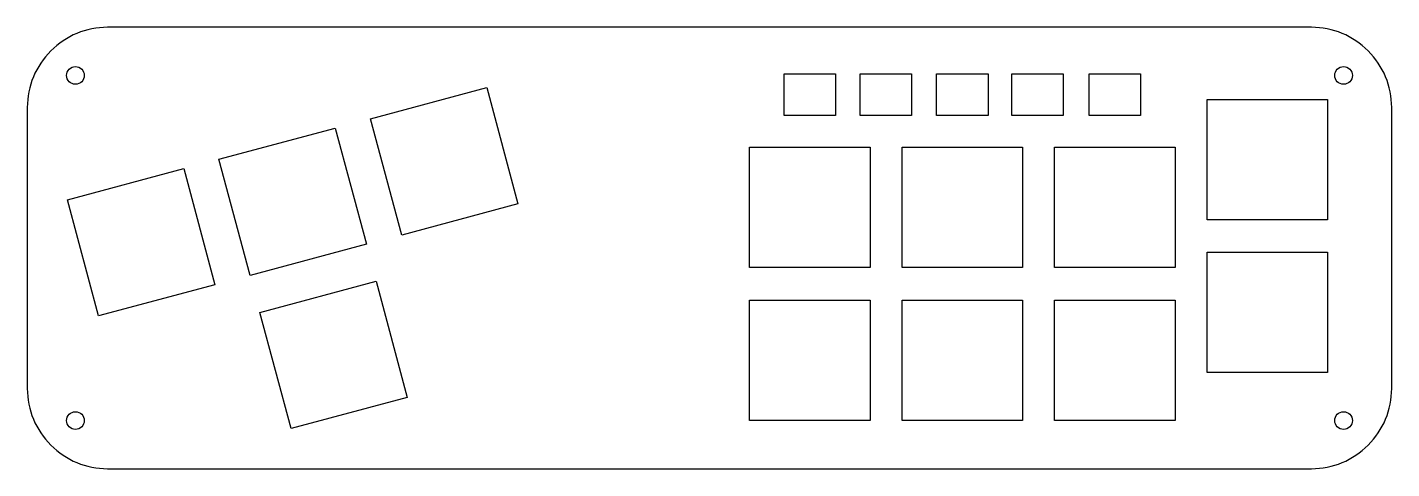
# Model space of a CAD drawing. Header units: millimetres. Extents: x 0 to 170, y 0 to 55.
import ezdxf

# ---------------------------------------------------------------- set-up
doc = ezdxf.new("R2010")
doc.units = ezdxf.units.MM
doc.layers.get('0').update_dxf_attribs({"linetype": 'CONTINUOUS'})

msp = doc.modelspace()

# ---------------------------------------------------------------- linework, layer by layer
msp.add_lwpolyline([(0, 10, 0.414214), (10, 0), (160, 0, 0.414214), (170, 10), (170, 45, 0.414214), (160, 55), (10, 55, 0.414214), (0, 45)], format="xyb", close=True)
for points in [[(94.3, 44), (94.3, 49.2), (100.7, 49.2), (100.7, 44)], [(110.18, 44), (103.78, 44), (103.78, 49.2), (110.18, 49.2)], [(119.7, 44), (113.3, 44), (113.3, 49.2), (119.7, 49.2)], [(129.05, 44), (122.65, 44), (122.65, 49.2), (129.05, 49.2)], [(132.3, 49.2), (138.7, 49.2), (138.7, 44), (132.3, 44)], [(57.25, 47.49), (61.14, 33), (46.65, 29.11), (42.76, 43.6)], [(147, 31), (147, 46), (162, 46), (162, 31)], [(27.77, 24.08), (23.88, 38.57), (38.37, 42.45), (42.25, 27.96)], [(90, 40.05), (105, 40.05), (105, 25.05), (90, 25.05)], [(124, 40.05), (124, 25.05), (109, 25.05), (109, 40.05)], [(143, 25.05), (128, 25.05), (128, 40.05), (143, 40.05)], [(8.88, 19.03), (5, 33.52), (19.49, 37.4), (23.37, 22.91)], [(162, 27), (162, 12), (147, 12), (147, 27)], [(28.98, 19.48), (43.47, 23.36), (47.35, 8.87), (32.86, 4.99)], [(105, 6), (90, 6), (90, 21), (105, 21)], [(124, 6), (109, 6), (109, 21), (124, 21)], [(143, 6), (128, 6), (128, 21), (143, 21)]]:
    msp.add_lwpolyline(points, close=True)
for centre in [(6, 49), (164, 49), (6, 6), (164, 6)]:
    msp.add_circle(centre, 1.1)

doc.saveas('drawing.dxf')
